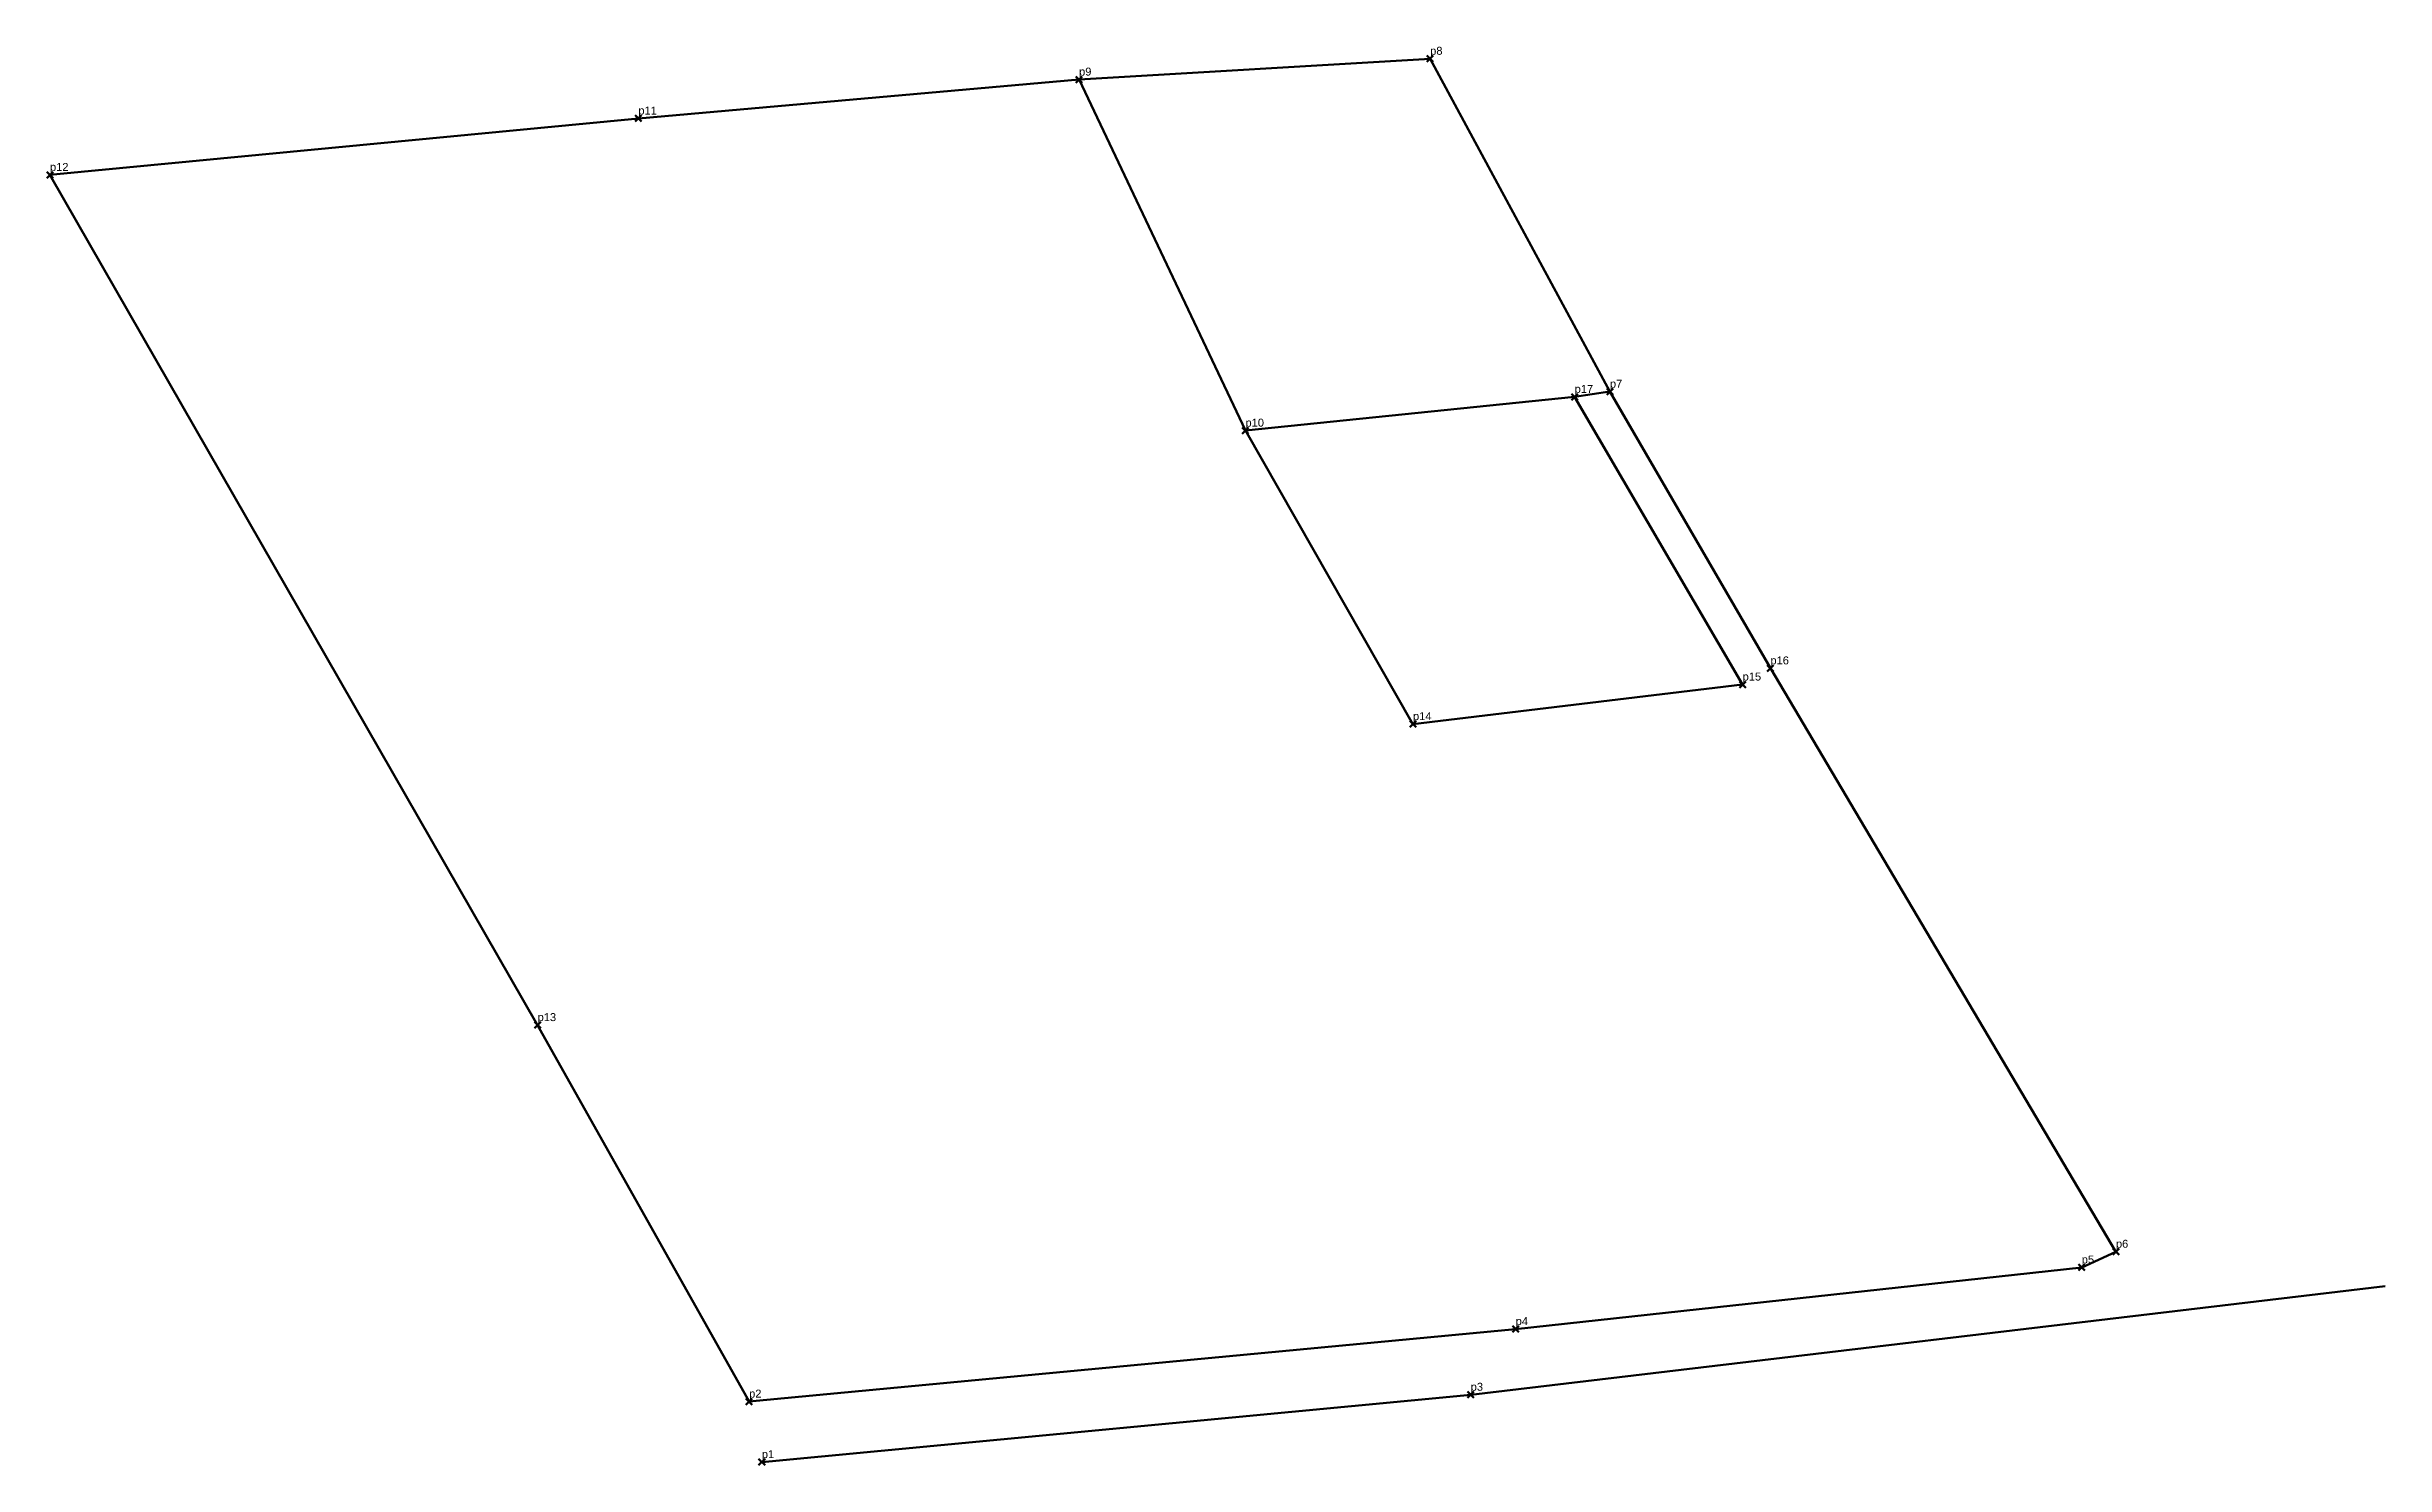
# Model space of a CAD drawing. Header units: millimetres. Extents: x 607081 to 607229, y 1303575 to 1303665.
import ezdxf

# ---------------------------------------------------------------- set-up
doc = ezdxf.new("R2010")
doc.units = ezdxf.units.MM
doc.header["$PDMODE"] = 3
doc.header["$PDSIZE"] = 0.2
doc.layers.get('0').update_dxf_attribs({"color": 1, "linetype": 'CONTINUOUS', "lineweight": 100})
doc.layers.add('Point', color=5, linetype='CONTINUOUS', lineweight=100)
doc.layers.add('Point_Name', color=1, linetype='CONTINUOUS', lineweight=100)
doc.styles.get("Standard").update_dxf_attribs({"font": 'arial.ttf', "width": 0.65})

msp = doc.modelspace()

# ---------------------------------------------------------------- linework, layer by layer
at = {"color": 2}
for points, elevation in [([(607125.62, 1303579.33), (607173.85, 1303583.89), (607209.47, 1303587.77), (607211.62, 1303588.76), (607189.88, 1303625.47), (607179.78, 1303642.88), (607168.47, 1303663.83), (607146.38, 1303662.52), (607118.65, 1303660.07), (607081.63, 1303656.52), (607112.31, 1303603.02), (607125.62, 1303579.33)], 163.46), ([(607179.78, 1303642.88), (607177.56, 1303642.55), (607156.85, 1303640.43), (607146.38, 1303662.52), (607168.47, 1303663.83), (607179.78, 1303642.88)], 163.46), ([(607188.13, 1303624.45), (607177.56, 1303642.55), (607156.85, 1303640.43), (607167.39, 1303621.96), (607188.13, 1303624.45)], 164.48), ([(607126.42, 1303575.52), (607171.02, 1303579.76), (607228.56, 1303586.59)], 163.09)]:
    msp.add_lwpolyline(points, dxfattribs=dict(at, elevation=elevation))
at = {"layer": 'Point'}
for p in [(607168.47, 1303663.83, 165.71), (607146.38, 1303662.52, 165.67), (607118.65, 1303660.07, 166.02), (607081.63, 1303656.52, 166.13), (607177.56, 1303642.55, 164.56), (607179.78, 1303642.88, 164.8), (607156.85, 1303640.43, 164.87), (607189.88, 1303625.47, 163.41), (607188.13, 1303624.45, 164.48), (607167.39, 1303621.96, 164.09), (607112.31, 1303603.02, 163.97), (607211.62, 1303588.76, 162.95), (607209.47, 1303587.77, 162.84), (607173.85, 1303583.89, 163.06), (607171.02, 1303579.76, 164.32), (607125.62, 1303579.33, 163.46), (607126.42, 1303575.52, 163.09)]:
    msp.add_point(p, dxfattribs=at)

# ---------------------------------------------------------------- texts
at = {"layer": 'Point_Name'}
for s, p in [('p8', (607168.47, 1303664.08)), ('p9', (607146.38, 1303662.77)), ('p11', (607118.65, 1303660.32)), ('p12', (607081.63, 1303656.77)), ('p17', (607177.56, 1303642.8)), ('p7', (607179.78, 1303643.13)), ('p10', (607156.85, 1303640.68)), ('p16', (607189.88, 1303625.72)), ('p15', (607188.13, 1303624.7)), ('p14', (607167.39, 1303622.21)), ('p13', (607112.31, 1303603.27)), ('p6', (607211.62, 1303589.01)), ('p5', (607209.47, 1303588.02)), ('p4', (607173.85, 1303584.14)), ('p2', (607125.62, 1303579.58)), ('p3', (607171.02, 1303580.01)), ('p1', (607126.42, 1303575.77))]:
    msp.add_text(s, height=0.5, dxfattribs=at).set_placement(p)

doc.saveas('drawing.dxf')
